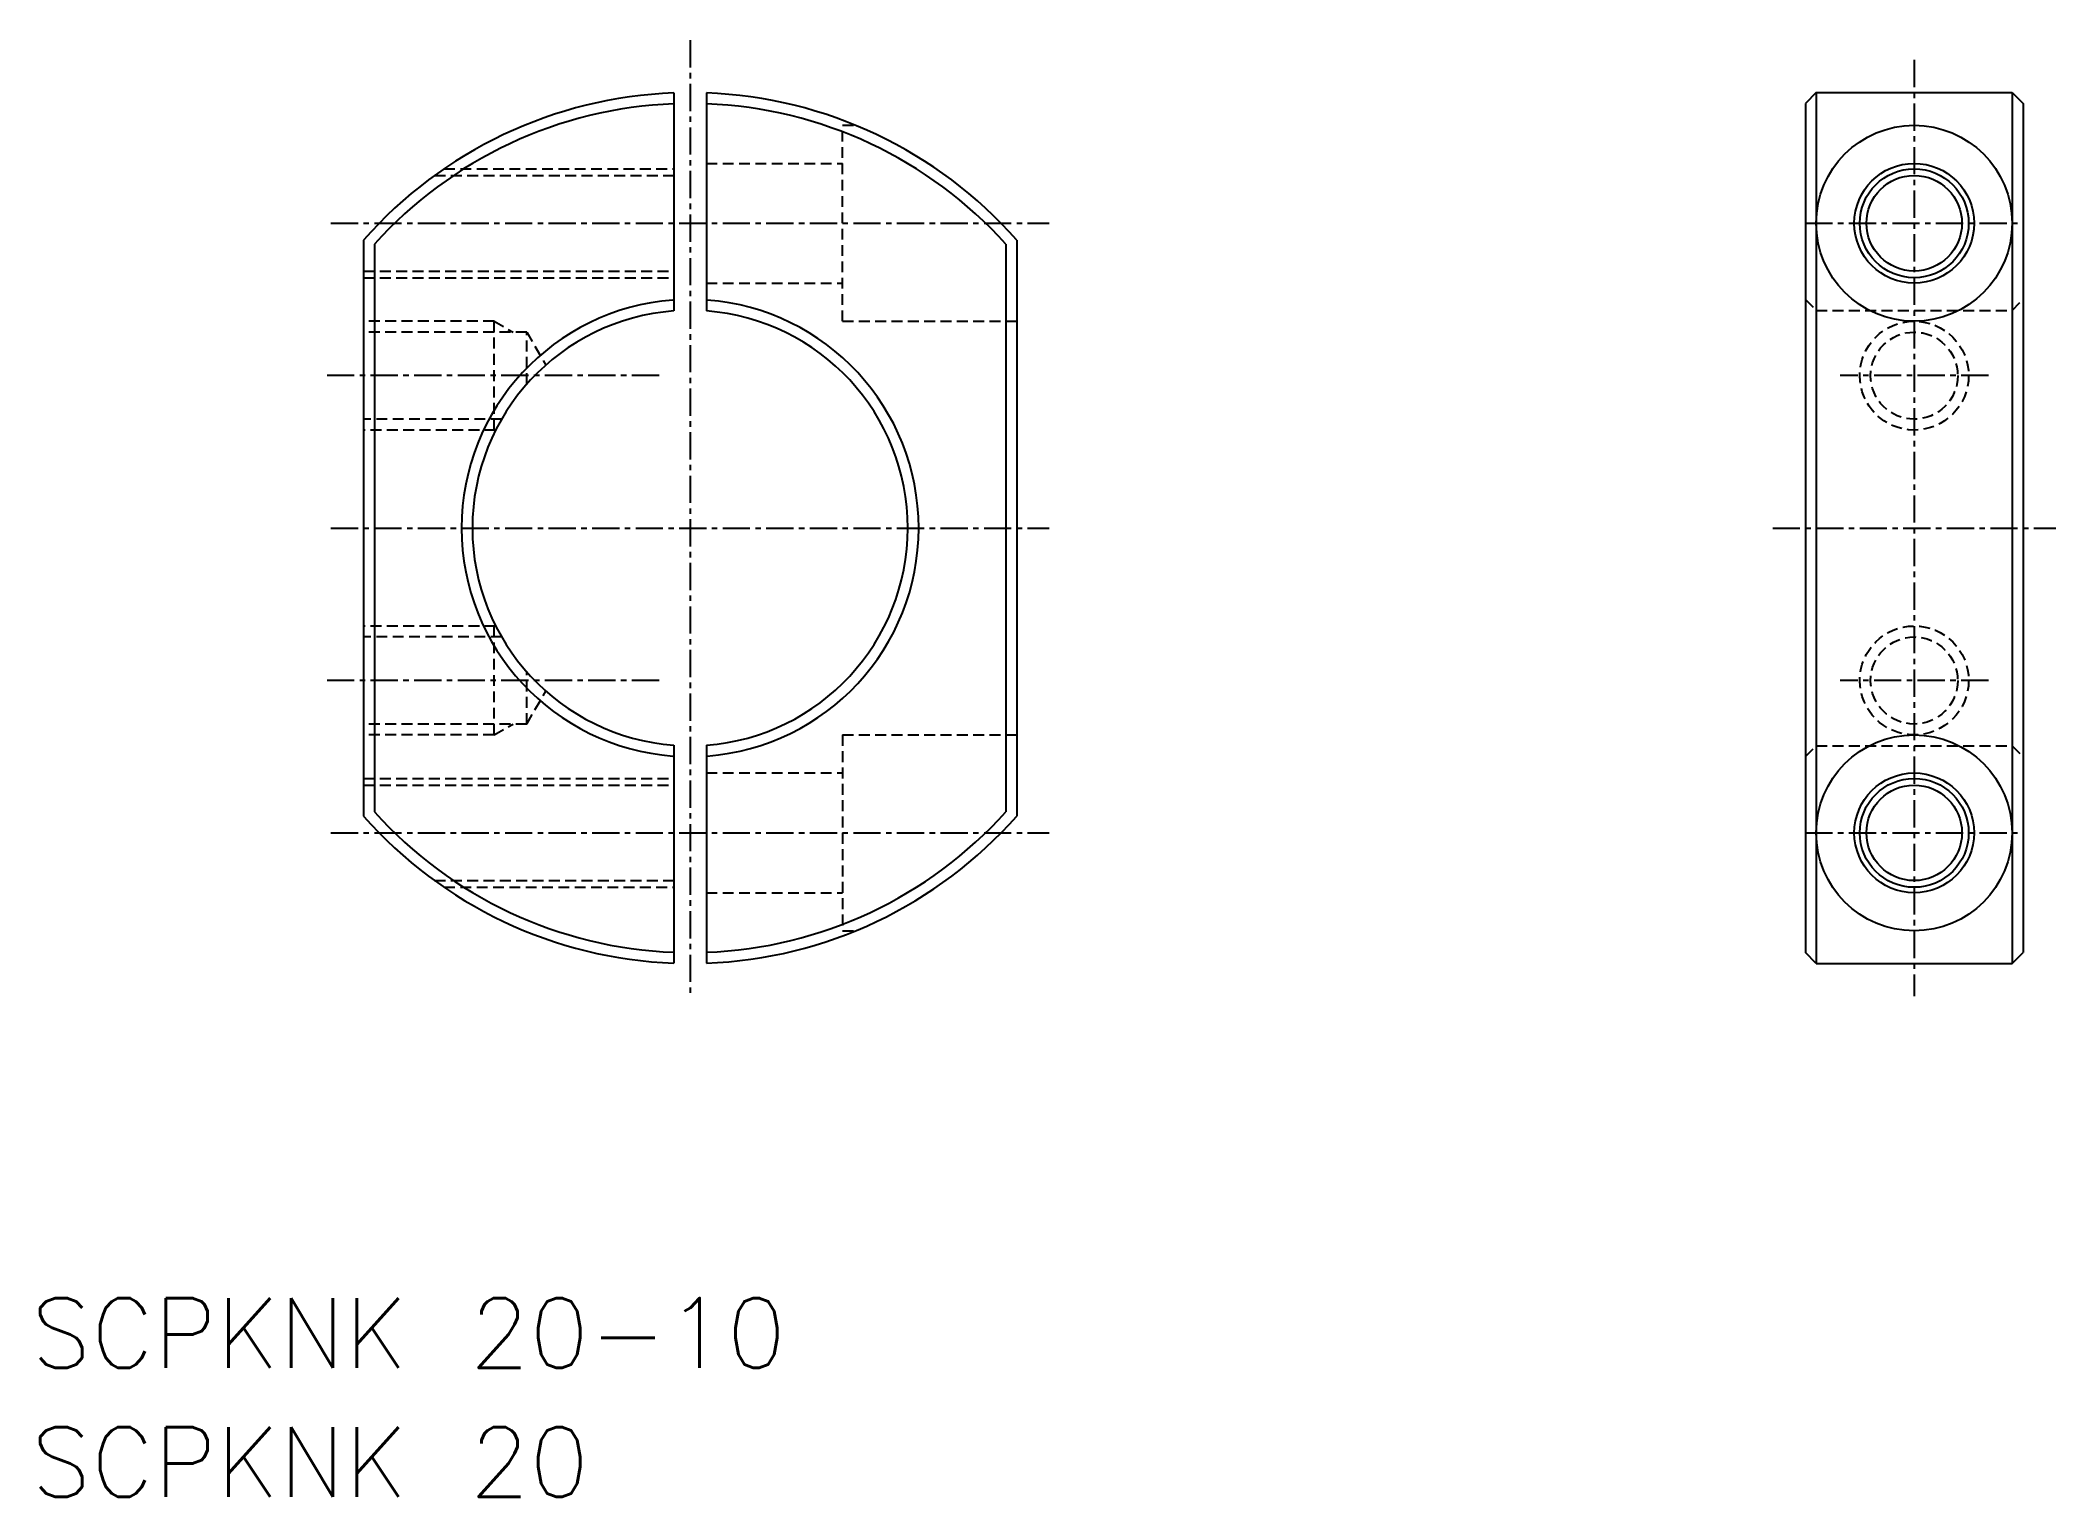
# Model space of a CAD drawing. Extents: x 606.4 to 699, y 45 to 111.9.
import ezdxf

# ---------------------------------------------------------------- set-up
doc = ezdxf.new("R2010")
doc.units = 0
doc.linetypes.add('CENTER', pattern=[2, 1.25, -0.25, 0.25, -0.25])
doc.linetypes.add('DASHED', pattern=[0.75, 0.5, -0.25])
doc.layers.get('0').update_dxf_attribs({"linetype": 'CONTINUOUS'})
doc.layers.add('CENTER', color=1, linetype='CENTER')
doc.styles.get("Standard").update_dxf_attribs({"font": 'txt.shx', "bigfont": 'bigfont.shx'})

msp = doc.modelspace()

# ---------------------------------------------------------------- linework, layer by layer
at = {"color": 7, "linetype": 'CONTINUOUS'}
for p, q in [((635.546, 109.483), (635.546, 99.469)), ((637.046, 109.483), (637.046, 99.469)), ((688.022, 109.497), (687.522, 108.997)), ((688.022, 109.497), (697.022, 109.497)), ((688.022, 109.497), (688.022, 69.497)), ((697.022, 109.497), (697.522, 108.997)), ((697.022, 109.497), (697.022, 69.497)), ((687.522, 108.997), (687.522, 69.997)), ((697.522, 108.997), (697.522, 69.997)), ((621.296, 102.726), (621.296, 76.268)), ((621.796, 102.535), (621.796, 76.459)), ((650.796, 102.535), (650.796, 76.459)), ((651.296, 102.726), (651.296, 76.268)), ((635.546, 79.525), (635.546, 69.511)), ((637.046, 79.525), (637.046, 69.511)), ((688.022, 69.497), (687.522, 69.997)), ((688.022, 69.497), (697.022, 69.497)), ((697.022, 69.497), (697.522, 69.997))]:
    msp.add_line(p, q, dxfattribs=at)
at = {"color": 3, "linetype": 'DASHED'}
for p, q in [((643.296, 107.997), (643.896, 107.997)), ((643.296, 98.997), (643.296, 107.997)), ((624.559, 105.691), (635.546, 105.691)), ((624.994, 105.997), (635.546, 105.997)), ((637.046, 106.247), (643.296, 106.247)), ((621.296, 101.304), (635.546, 101.304)), ((621.296, 100.997), (635.546, 100.997)), ((637.046, 100.747), (643.296, 100.747)), ((687.522, 99.997), (688.022, 99.497)), ((697.022, 99.497), (697.522, 99.997)), ((688.022, 99.497), (697.022, 99.497)), ((688.022, 99.497), (688.022, 79.497)), ((697.022, 99.497), (697.022, 79.497)), ((627.296, 98.997), (621.296, 98.997)), ((628.796, 98.497), (621.296, 98.497)), ((627.296, 98.997), (628.163, 98.497)), ((627.296, 93.997), (627.296, 98.997)), ((628.796, 98.497), (629.669, 96.986)), ((628.796, 96.111), (628.796, 98.497)), ((643.296, 98.997), (651.296, 98.997)), ((627.636, 94.497), (621.296, 94.497)), ((627.366, 93.997), (621.296, 93.997)), ((627.366, 84.997), (621.296, 84.997)), ((627.636, 84.497), (621.296, 84.497)), ((627.296, 79.997), (627.296, 84.997)), ((628.796, 80.497), (628.796, 82.883)), ((628.796, 80.497), (629.669, 82.008)), ((628.796, 80.497), (621.296, 80.497)), ((627.296, 79.997), (621.296, 79.997)), ((627.296, 79.997), (628.163, 80.497)), ((643.296, 79.997), (651.296, 79.997)), ((643.296, 79.997), (643.296, 70.997)), ((687.522, 78.997), (688.022, 79.497)), ((688.022, 79.497), (697.022, 79.497)), ((697.022, 79.497), (697.522, 78.997)), ((621.296, 77.997), (635.546, 77.997)), ((637.046, 78.247), (643.296, 78.247)), ((621.296, 77.691), (635.546, 77.691)), ((624.559, 73.304), (635.546, 73.304)), ((624.994, 72.997), (635.546, 72.997)), ((637.046, 72.747), (643.296, 72.747)), ((643.296, 70.997), (643.896, 70.997))]:
    msp.add_line(p, q, dxfattribs=at)
at = {"color": 7, "linetype": 'CONTINUOUS'}
for centre, radius in [((692.522, 103.497), 4.5), ((692.522, 103.497), 2.75), ((692.522, 103.497), 2.193), ((692.522, 75.497), 4.5), ((692.522, 75.497), 2.75), ((692.522, 75.497), 2.193)]:
    msp.add_circle(centre, radius, dxfattribs=at)
at = {"color": 3, "linetype": 'CONTINUOUS'}
for centre in [(692.522, 103.497), (692.522, 75.497)]:
    msp.add_circle(centre, 2.5, dxfattribs=at)
at = {"color": 3, "linetype": 'DASHED'}
for centre, radius in [((692.522, 96.497), 2.5), ((692.522, 96.497), 2), ((692.522, 82.497), 2.5), ((692.522, 82.497), 2)]:
    msp.add_circle(centre, radius, dxfattribs=at)
for radius, start, end in [(20, 92.1491, 138.59038), (20, 41.40962, 87.8509), (19.5, 92.20423, 138.03811), (19.5, 41.96189, 87.79577)]:
    msp.add_arc((636.296, 89.497), radius, start, end)
at = {"color": 7, "linetype": 'CONTINUOUS'}
for radius, start, end in [(10.5, 94.30122, 265.69878), (10, 94.30122, 265.69878), (10, 274.30122, 85.69878), (10.5, 274.30122, 85.69878), (20, 221.40962, 267.8509), (19.5, 221.96189, 267.79577), (19.5, 272.20423, 318.03811), (20, 272.1491, 318.59038)]:
    msp.add_arc((636.296, 89.497), radius, start, end, dxfattribs=at)
at = {"layer": 'CENTER', "color": 1, "linetype": 'CENTER'}
for p, q in [((636.296, 111.9), (636.296, 68.011)), ((692.522, 110.997), (692.522, 67.997)), ((619.796, 103.497), (652.796, 103.497)), ((687.522, 103.497), (697.522, 103.497)), ((634.871, 96.497), (619.399, 96.497)), ((695.929, 96.497), (689.115, 96.497)), ((619.796, 89.497), (652.796, 89.497)), ((686.022, 89.497), (699.022, 89.497)), ((634.871, 82.497), (619.399, 82.497)), ((695.929, 82.497), (689.115, 82.497)), ((619.796, 75.497), (652.796, 75.497)), ((687.522, 75.497), (697.522, 75.497))]:
    msp.add_line(p, q, dxfattribs=at)

# ---------------------------------------------------------------- texts
at = {"color": 7, "linetype": 'CONTINUOUS'}
for s, p in [('SCPKNK 20-10', (606.037, 50.931)), ('SCPKNK 20', (606.037, 45.006))]:
    msp.add_text(s, height=3.2, dxfattribs=at).set_placement(p)

doc.saveas('drawing.dxf')
